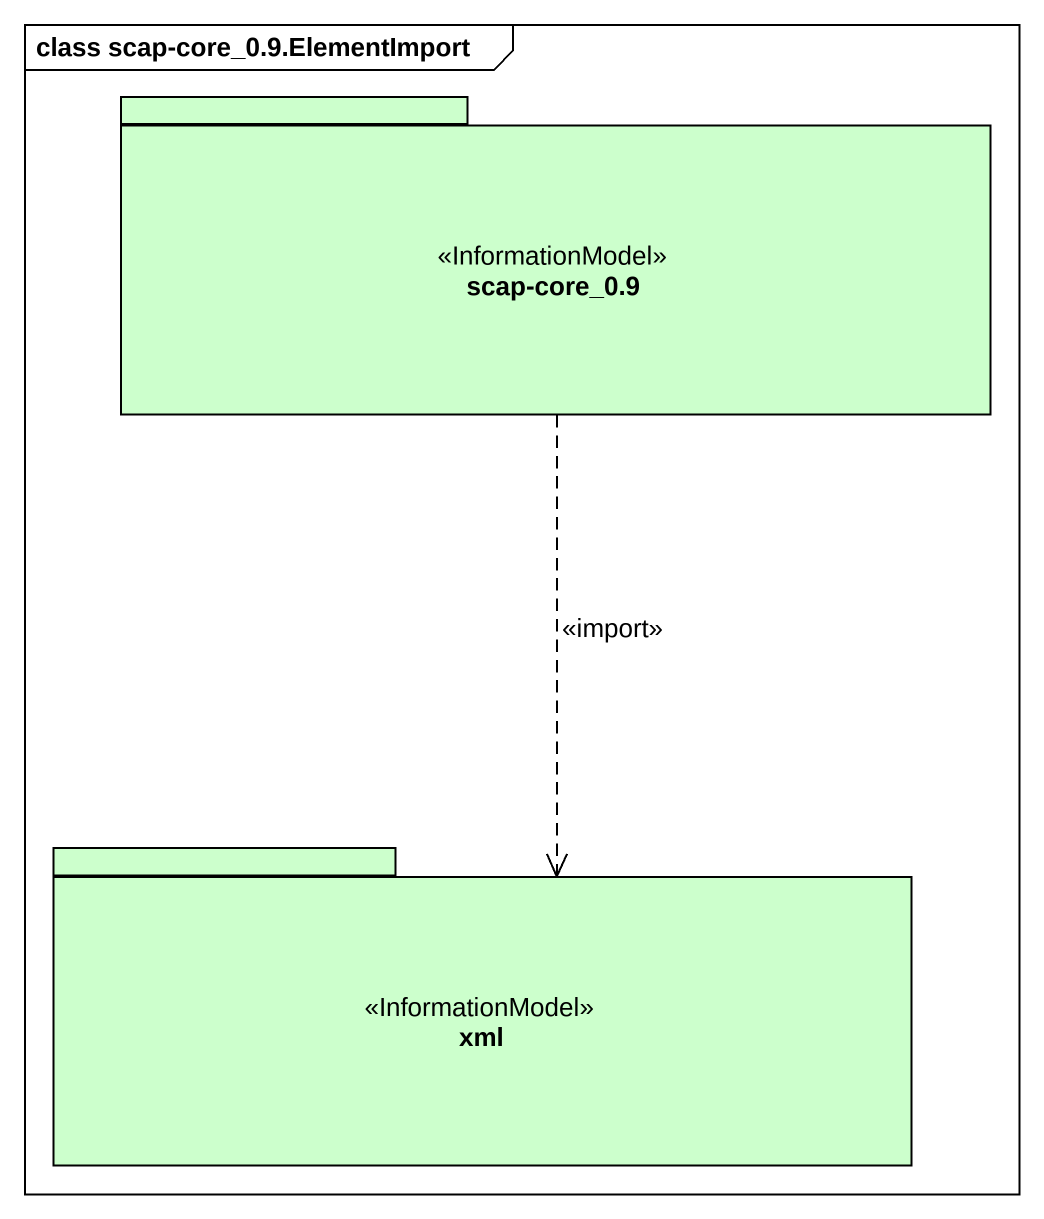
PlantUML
@startuml
mainframe class scap-core_0.9.ElementImport
package "scap-core_0.9" as scap_core_0_9 <<InformationModel>> #CCFFCC {
}
package xml <<InformationModel>> #CCFFCC {
}
scap_core_0_9 ..> xml : <<import>>
@enduml
